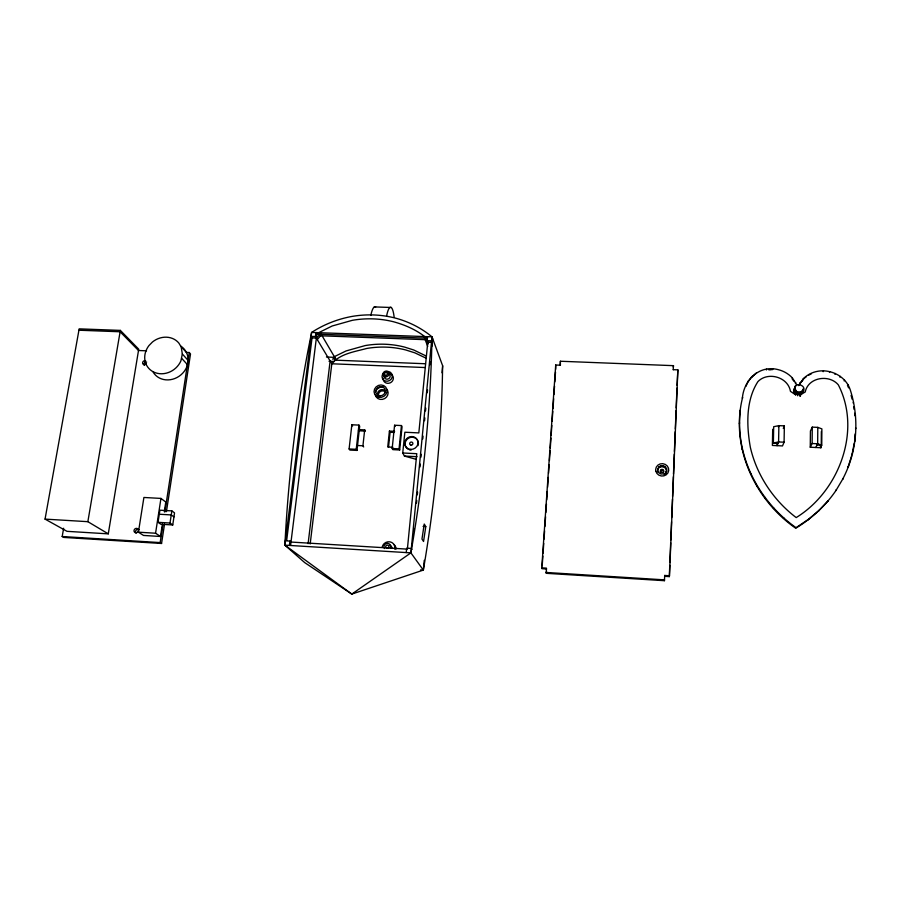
<?xml version="1.0" encoding="UTF-8"?>
<svg xmlns="http://www.w3.org/2000/svg" width="901" height="901" viewBox="0 0 901 901"><rect width="100%" height="100%" fill="white"/><g stroke="black" fill="none" stroke-linecap="round" stroke-linejoin="round"><path stroke-width="1.35" d="M820.462 447.718L820.484 445.004M821.352 431.489L821.228 447.752L810.258 447.234L810.427 430.993L812.274 427.13L817.793 427.378L821.881 428.887L821.757 445.24L817.016 445.026M810.258 447.234L812.116 443.517L812.274 427.13M817.793 427.378L817.658 443.776L815.743 447.493M772.686 429.281L772.394 445.443L782.496 445.927L784.084 442.2L784.354 425.88L778.881 425.632L773.677 426.714L773.373 442.977L778.081 443.191M777.112 442.965L777.056 445.668L778.588 441.952L778.881 425.632L778.363 426.928M182.329 353.98L181.191 346.908L178.803 343.011A19.664 17.479 -37 0 0 152.46 341.997L148.902 345.646A19.664 17.479 -37 0 0 153.767 372.079A19.664 17.479 -37 0 0 180.91 360.873L182.329 353.98L188.072 360.377M442.65 365.806L442.301 382.17A1409.265 1008.456 -50.8 0 1 423.335 570.085L351.818 594.086L304.696 562.607L284.874 545.15A2671.837 1792.517 32.9 0 1 308.243 349.295L311.611 332.424C323.808 324.484 337.56 319.067 351.886 316.454A102.5 95.495 -29.5 0 1 394.875 317.963C408.435 321.511 421.217 327.863 431.996 336.839L442.65 365.806L441.997 372.811M673.317 369.669L677.856 369.849L669.488 575.75L664.735 575.457L664.578 576.313L669.308 576.606L669.77 565.355M669.882 562.539L670.682 542.852M670.794 540.037L671.538 521.758M671.718 517.546L672.461 499.255M672.574 496.451L673.374 476.764M673.486 473.949L674.286 454.262M674.398 451.446L675.198 431.759M675.322 428.944L676.065 410.665M676.178 407.86L676.978 388.173M677.09 385.358L677.856 369.849M673.193 369.782L673.475 365.66L560.399 361.245L560.129 365.198L555.703 365.018L541.771 567.844L546.4 568.126L546.333 573.318L664.397 580.695L664.735 575.457M799.052 385.042L803.579 378.476A27.469 25.025 12.3 0 1 818.345 371.167C831.522 369.117 845.848 376.663 850.161 389.57C859.745 418.875 857.178 451.84 842.705 479.118L843.111 478.465L835.948 490.527L836.342 489.907C825.879 505.551 811.778 518.469 795.729 528.234C754.835 499.818 730.114 446.862 742.593 397.499L742.379 398.265C743.697 380.166 759.318 364.702 777.98 369.59A27.12 24.924 9.5 0 1 792.452 378.037L796.799 384.952M827.895 501.204L828.278 500.596L818.998 510.394L808.602 519.201L796.056 527.682C758.924 501.575 734.732 455.872 740.374 410.045L740.149 410.8M546.333 573.318L546.479 571.155M560.388 365.333L560.399 361.245M542.199 565.896L542.875 556.063M543.066 553.248L543.742 543.427M544.035 539.203L544.609 530.779M544.902 526.567L545.578 516.735M545.871 512.523L546.445 504.098M546.738 499.886L547.312 491.462M547.605 487.25L548.27 477.417M548.563 473.205L549.137 464.781M549.43 460.557L550.106 450.737M550.297 447.921L550.973 438.089M551.164 435.284L551.84 425.452M552.133 421.24L552.809 411.408M553 408.603L553.676 398.771M553.957 394.559L554.543 386.124M554.825 381.911L555.5 372.09M555.692 369.275L555.703 365.018M854.621 440.488L855.117 433.989M420.553 569.905L423.335 570.085L424.27 560.287M423.335 570.085L410.901 552.865L431.996 336.839L311.611 332.424L284.874 545.15L351.818 594.086L410.901 552.865A1502.372 1052.131 -50.5 0 0 431.996 336.839M413.773 531.23L414.055 528.437M416.51 503.254L416.78 500.46M417.321 494.863L417.591 492.07M420.046 466.887L420.328 464.094M421.004 457.1L421.274 454.295M422.772 438.911L423.053 436.118M424.551 420.733L424.821 417.929M425.509 410.935L425.779 408.142M427.277 392.757L427.547 389.953M430.002 364.781L430.273 361.977M431.782 346.592L432.052 343.799M432.311 341.074L432.57 338.416M406.25 552.572L406.689 548.18L411.329 548.461L412.005 549.419M425.891 339.7L320.553 335.78L318.706 332.66L332.21 325.982L352.336 320.317A98.175 91.463 -29.5 0 1 393.557 321.77C404.684 324.833 415.541 329.462 424.698 336.569L428.347 343.788L427.164 340.668L427.558 336.67M407.511 547.752L416.78 453.699L402.736 452.989L404.853 432.232L418.83 432.908L427.761 342.234L424.281 337.379M399.684 449.982L399.053 448.844L401.441 425.554L394.582 425.238L392.172 448.507L392.813 449.633L399.684 449.982L402.06 426.759L401.441 425.554M388.556 446.873L390.099 432.277L389.412 431.061L394.615 431.309M389.412 431.061L387.734 447.02L392.949 447.279M363.677 446.952L362.923 445.781L364.68 429.878L359.319 429.631M356.987 450.421L356.233 449.306L358.947 425.103L351.852 424.765L349.104 448.946L349.87 450.072L356.987 450.421L359.69 426.286L358.947 425.103M658.89 466.853L657.651 469.86L658.89 466.853L660.883 465.704L663.226 465.659L665.298 466.729L666.549 468.644L666.627 470.874L665.366 473.881L666.627 470.874M310.181 543.956L331.805 363.779C340.082 353.654 354.78 351.739 366.707 348.462A92.702 86.98 -29.9 0 1 405.732 349.96L414.956 352.888L426.049 358.159M308.108 543.652L330.126 360.974M658.766 467.912L660.76 466.763L660.883 465.704M673.306 367.112L673.475 365.66M286.676 540.386L312.039 337.898L311.115 336.366L315.44 336.535L331.805 363.779L425.058 367.54M289.401 545.42L289.942 541.096L285.426 540.814M315.44 336.535L315.924 332.593L316.848 334.125L290.595 545.296M666.481 471.921L666.402 469.691L665.163 467.788L663.091 466.718L663.226 465.659M664.183 474.759L665.512 472.834M665.163 467.788L665.298 466.729M666.402 469.691L666.549 468.644M425.79 526.578L423.549 541.478L421.972 539.057L424.225 524.044L425.79 526.578L423.076 526.421M173.961 516.904L174.535 512.86L171.854 510.89L159.905 510.191L158.035 522.321L160.84 524.247L172.744 524.956L173.961 516.904L171.235 514.933L159.286 514.234M172.744 524.956L170.007 523.03L171.854 510.89M164.309 511.667L165.784 502.026L160.952 498.422L143.901 497.465L138.416 532.187L143.518 535.442L160.502 536.478L162.405 524.078M164.523 524.112L161.561 543.483L160.175 542.582L162.935 524.506M164.86 511.993L189.266 352.516L186.338 352.404L180.583 345.916M166.426 511.655L190.516 353.935L189.266 352.516M160.502 536.478L155.569 533.223L160.952 498.422M802.16 391.575L799.93 395.021L805.246 391.958C808.129 377.282 829.157 373.949 838.313 384.851C861.942 430.655 838.944 491.349 796.191 517.579C773.463 500.325 756.727 475.176 750.342 447.29C746.557 425.779 745.645 400.551 757.932 381.596C767.922 371.235 788.15 377.046 790.447 391.338L795.662 394.841L796.878 391.71C788.15 380.819 811.655 383.488 801.237 394.323M795.662 394.841L793.533 391.225L795.358 386.191M108.278 533.854L138.72 349.171L120.34 330.397L79.175 328.854L45.05 519.111L67.012 531.331L108.278 533.854L87.859 521.679L45.05 519.111M87.859 521.679L120.34 330.397M161.561 543.483L63.87 537.435L62.192 536.523L63.644 528.245M664.397 580.695L664.555 579.861L546.107 572.462M854.272 443.067L852.031 454.588L852.459 453.901M669.308 576.606L669.488 575.75M746.208 385.324L745.983 386.112L748.562 380.571M748.326 381.371L751.941 376.415M739.361 423.571L739.575 422.839M756.221 373.037L751.704 377.226M740.003 436.467L740.217 435.757M851.636 455.838L848.078 467.09L848.494 466.425M766.368 369.962L766.627 369.151M742.097 449.34L742.311 448.653M772.596 369.703L772.867 368.892M745.623 462.044L745.859 461.38M795.211 394.458L796.428 391.372M750.578 474.467L750.815 473.813M792.452 378.037L792.148 378.837L793.77 381.055M795.392 383.274L795.707 382.475M793.533 391.225L794.75 388.162M796.056 385.391L793.691 390.201M793.657 392.25L794.885 389.198M794.074 393.23L795.301 390.178M756.896 486.439L757.155 485.808M794.75 394.075L795.977 391.034M798.838 385.662L800.212 382.655M803.275 389.547L801.203 391.98L797.914 392.16L796.923 394.593L794.997 393.478M803.579 378.476L801.924 381.427M783.296 428.448L784.354 425.88M797.633 395.742L799.041 392.34M800.167 392.25L799.153 394.683L800.178 394.424M801.203 391.98L799.615 395.798L800.606 395.46L800.246 396.305M800.865 394.334L803.444 388.522M764.544 497.848L764.814 497.239M823.154 371.685L823.514 370.863M829.449 372.428L829.821 371.617M834.923 374.298L835.306 373.487M773.43 508.547L773.722 507.95M839.89 377.17L840.284 376.359M844.147 380.909L844.552 380.109M847.886 384.581L847.481 385.38L848.618 387.869M783.487 518.413L783.791 517.838M853.112 402.95L853.529 402.173M855.477 415.057L855.049 415.811L854.655 413.232M855.522 428.808L855.95 428.076M854.52 441.783L854.948 441.073M808.253 519.776L808.602 519.201M818.626 510.991L818.998 510.394M799.885 383.454L803.253 379.276A27.424 24.98 12.3 0 1 806.384 376.652M317.287 339.598L320.553 335.78M320.779 333.55L316.352 338.055L312.039 337.898M334.327 356.661L346.074 350.94L365.232 345.567A93.265 87.442 -29.8 0 1 404.481 347.065L413.75 349.993L426.083 355.985M332.57 359.161L334.947 357.753M664.319 473.723L661.154 474.039L659.082 472.957L657.843 471.043L657.73 472.09L657.775 468.813M773.373 442.977L778.588 441.952L784.084 442.2M768.857 369.86L771.346 369.759M660.76 466.763L663.091 466.718M374.332 306.914L391.248 307.489M316.848 334.125L427.006 338.202L426.41 336.636M427.164 340.668L431.602 340.837M427.761 342.234L432.187 342.403M78.928 330.228L120.103 331.771L138.506 350.5L146.548 350.827M326.455 357.033L333.235 357.303L334.902 360.141L425.475 363.756M329 361.256L334.384 361.47M812.116 443.517L817.658 443.776L821.757 445.24M358.429 430.768L365.434 431.106L364.68 429.878M390.099 432.277L393.985 432.469M357.539 445.511L362.923 445.781M392.172 448.507L399.053 448.844M349.104 448.946L356.233 449.306M402.736 452.989L404.436 456.064L417.05 456.694M158.035 522.321L170.007 523.03M138.416 532.187L155.569 533.223M407.376 549.137L291 542.053L289.942 541.096M284.874 545.15L410.901 552.865M62.192 536.523L160.175 542.582M546.625 568.981L542.008 568.7L541.771 567.844M404.436 456.064L416.352 459.397M796.878 391.71L797.914 392.16M378.735 396.001C374.275 391.383 384.288 386.157 385.538 392.453M181.653 358.294L187.419 364.635M351.852 424.765L352.606 425.948M317.028 332.604L317.963 334.17M322.13 335.859L335.994 359.488M394.582 425.238L395.235 426.432M424.776 338.663L427.738 346.401M851.096 395.393L852.098 399.166M853.686 406.801L854.08 409.381M382.159 547.121A6.645 6.375 -40 0 1 389.942 541.85A6.645 6.375 -40 0 1 394.942 549.362M393.974 544.632A6.611 6.352 -40.1 0 1 396.102 549.013M384.479 548.551A3.39 3.255 -39.9 0 1 387.137 543.348A3.39 3.255 -39.9 0 1 390.257 548.045M390.065 545.251A3.379 3.244 -40 0 1 391.856 547.943M407.871 449.07A6.735 6.363 -27.2 0 1 406.013 440.645A6.735 6.363 -27.2 0 1 414.618 437.728A6.735 6.363 -27.2 0 1 417.985 445.635M411.104 450.095A6.735 6.363 -27.2 0 1 409.403 449.79M388.928 373.915A3.03 2.816 -25.9 0 1 389.874 377.418A3.03 2.816 -25.9 0 1 386.36 379.107A3.03 2.816 -25.9 0 1 384.209 376.201M390.054 373.802A5.181 4.809 -25.9 0 1 393.163 379.512A5.181 4.809 -25.9 0 1 387.284 383.297A5.181 4.809 -25.9 0 1 383.162 378.24M386.371 371.55A5.203 4.82 -25.9 0 1 392.126 377.384A5.203 4.82 -25.9 0 1 383.826 380.222A5.203 4.82 -25.9 0 1 385.087 371.978M386.608 315.992A25.645 4.91 -88.2 0 1 394.165 317.298M370.807 315.451A25.6 5.215 -88.2 0 1 375.694 306.971M386.36 388.77A6.566 6.104 -27.1 0 1 384.693 398.569A6.566 6.104 -27.1 0 1 375.334 395.021M375.458 391.822A6.566 6.104 -27.1 0 1 383.511 387.25M378.713 396.339A4.021 3.739 -27.1 0 1 385.414 392.025M144.295 365.299A2.196 1.948 -37.9 0 1 146.638 362.044M135.893 532.964A2.309 2.084 -47.8 0 1 139.047 529.653M146.322 363.824A2.196 1.948 -37.9 0 1 143.496 364.477A2.196 1.948 -37.9 0 1 142.91 361.853A2.196 1.948 -37.9 0 1 145.635 360.749M153.17 372.169A19.405 17.288 -37.1 0 0 170.368 379.704A19.405 17.288 -37.1 0 0 186.676 367.18C189.097 361.414 188.568 354.476 184.57 349.532A19.405 17.288 -37.1 0 0 181.202 346.525M808.704 375.176A27.424 24.98 12.3 0 1 811.215 373.938M660.883 472.721A1.622 1.543 6.8 0 1 660.715 470.604A1.622 1.543 6.8 0 1 662.922 470.345A1.622 1.543 6.8 0 1 663.35 472.428M655.827 471.133L655.669 469.511A6.544 6.206 6.6 0 1 665.208 464.375A6.544 6.206 6.6 0 1 666.188 474.827A6.544 6.206 6.6 0 1 655.827 471.133M410.755 449.408A6.746 6.375 -27.2 0 0 417.445 440.026A6.746 6.375 -27.2 0 0 405.957 439.474A6.746 6.375 -27.2 0 0 410.755 449.408M385.707 376.821A3.041 2.827 -25.9 0 0 388.748 372.631A3.041 2.827 -25.9 0 0 383.578 372.428A3.041 2.827 -25.9 0 0 385.707 376.821M378.668 397.251A6.589 6.127 -27.1 0 0 386.867 389.423A6.589 6.127 -27.1 0 0 376.089 386.912A6.589 6.127 -27.1 0 0 378.668 397.251M380.053 395.787A4.865 4.516 -27.1 0 0 384.918 389.074A4.865 4.516 -27.1 0 0 376.652 388.725A4.865 4.516 -27.1 0 0 380.053 395.787M385.774 375.379A1.52 1.408 -25.9 0 0 387.295 373.284A1.52 1.408 -25.9 0 0 384.704 373.183A1.52 1.408 -25.9 0 0 385.774 375.379M411.126 445.162A1.633 1.543 -27.3 0 0 412.748 442.898A1.633 1.543 -27.3 0 0 409.966 442.763A1.633 1.543 -27.3 0 0 411.126 445.162M387.126 548.202A1.588 1.52 -39.9 0 0 388.714 545.95A1.588 1.52 -39.9 0 0 386.022 545.792A1.588 1.52 -39.9 0 0 387.126 548.202M136.423 532.739A2.309 2.084 -47.8 0 0 137.977 529.101A2.309 2.084 -47.8 0 0 134.204 529.878A2.309 2.084 -47.8 0 0 136.423 532.739M660.962 472.023A1.633 1.543 6.7 0 0 663.654 471.246A1.633 1.543 6.7 0 0 661.571 469.41A1.633 1.543 6.7 0 0 660.962 472.023"/></g></svg>
